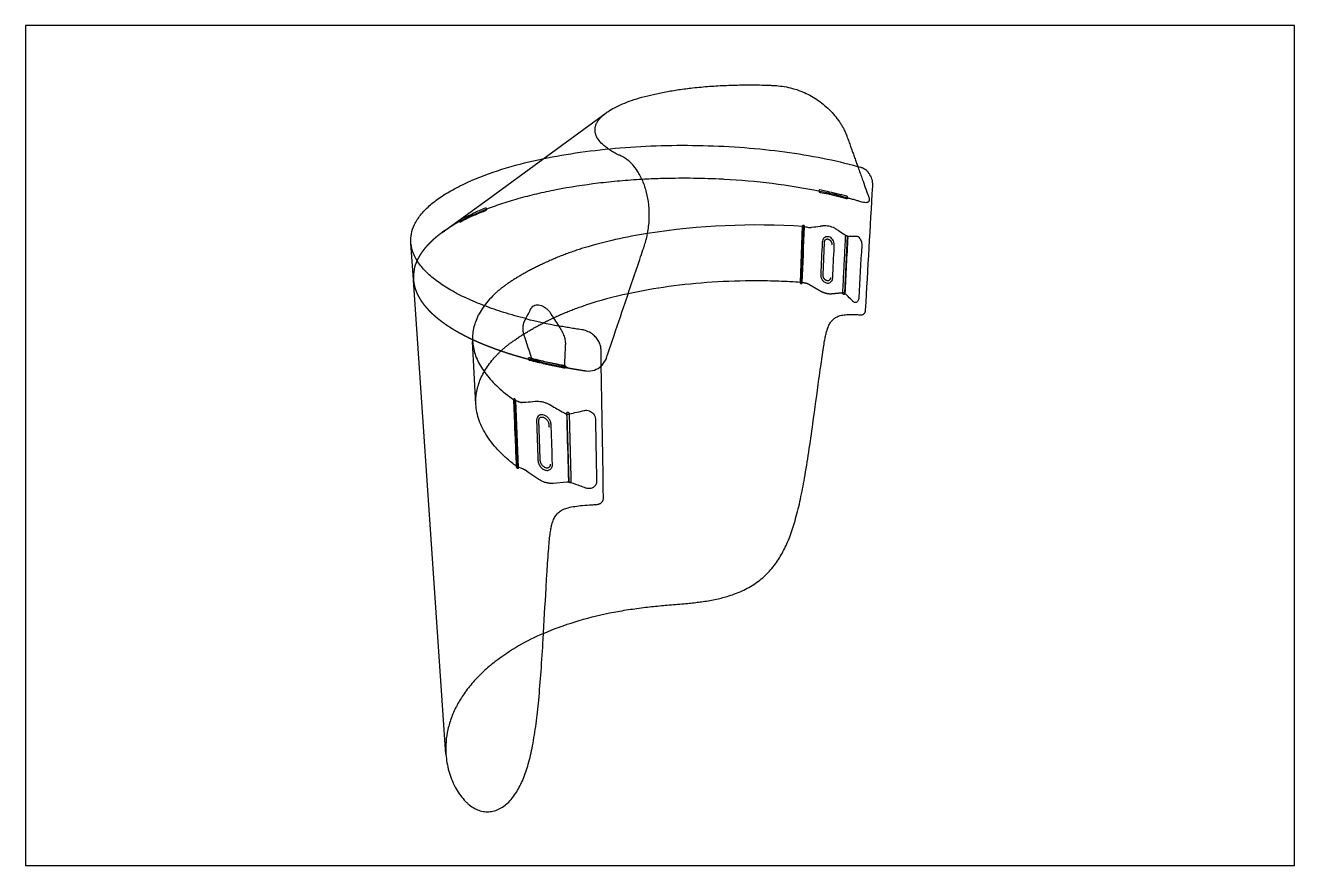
# Model space of a CAD drawing. Header units: millimetres. Extents: x 0 to 1861, y -238 to 367.
# Drawn here: x 0 to 554, y 0 to 367 of the extents above; entities that cross this region are included whole.
import ezdxf

# ---------------------------------------------------------------- set-up
doc = ezdxf.new("R2010")
doc.units = ezdxf.units.MM
doc.header["$MEASUREMENT"] = 0
doc.layers.add('Make2D$hidden$lines', color=7, linetype='Continuous', true_color=0xffffff)
doc.layers.add('Make2D$visible$lines', color=178, linetype='Continuous', true_color=0x000000)

msp = doc.modelspace()

# ---------------------------------------------------------------- linework, layer by layer
at = {"layer": 'Make2D$hidden$lines'}
for p, q in [((195.04, 283.85), (190.22, 281.49)), ((195.04, 283.85), (200.19, 286.04)), ((338.88, 278.98), (337.94, 254.56)), ((196.55, 201.35), (195.1, 228.78)), ((219.96, 220.94), (219.96, 220.91)), ((215.16, 173.76), (213.95, 202.92)), ((237.35, 197.07), (237.35, 197.12))]:
    msp.add_line(p, q, dxfattribs=at)
for centre, radius, start, end in [((346.54, 294.45), 0.428, 78.1991, 197.426), ((222.38, 219.81), 69.56, 117.5363, 125.5276), ((305.11, 63.33), 215.19, 99.0103, 106.5587), ((186.28, 256.8), 17.03, 154.7947, 182.8567), ((302.09, 66.68), 187.03, 102.0779, 107.9976), ((274.63, 461), 229.33, 255.7809, 259.4426), ((206.17, 115.27), 106.54, 73.9679, 82.5641), ((245.59, 224.05), 8.21, 264.5411, 313.3103), ((264.85, 10.6), 98.7, 113.1648, 127.333)]:
    msp.add_arc(centre, radius, start, end, dxfattribs=at)
for points, knots in [([(363.16, 305), (358.1, 306.39), (347.55, 308.83), (331.03, 311.54), (313.6, 313.36), (295.6, 314.26), (277.5, 314.23), (259.61, 313.25), (242.33, 311.36), (231.09, 309.43), (225.66, 308.3)], [0, 0, 0, 0, 5.766189, 11.890181, 18.376729, 25.005822, 31.687935, 38.249464, 44.680941, 50.773965, 50.773965, 50.773965, 50.773965]), ([(269.01, 299.45), (265.77, 299.27), (259.37, 298.81), (246.82, 297.51), (234.68, 295.63), (223.05, 293.15), (214.96, 291.06), (207.36, 288.73), (202.52, 286.97), (200.19, 286.04)], [0, 0, 0, 0, 3.55552, 7.057123, 13.850562, 17.046597, 20.113671, 23.023096, 25.776099, 25.776099, 25.776099, 25.776099]), ([(358.72, 291.35), (358.72, 291.37), (358.75, 291.44), (358.75, 291.56), (358.72, 291.7), (358.67, 291.81), (358.61, 291.92), (358.51, 292.03), (358.41, 292.09), (358.3, 292.12), (357.57, 292.32), (356.17, 292.67), (354.31, 293.11), (351.92, 293.67), (349.43, 294.26), (347.41, 294.7), (346.63, 294.86)], [0, 0, 0, 0, 0.023885, 0.085121, 0.132305, 0.177769, 0.218878, 0.265619, 0.339996, 0.350618, 0.385526, 1.173198, 1.939113, 2.479416, 3.867956, 4.749914, 4.749914, 4.749914, 4.749914]), ([(195.06, 283.51), (194.25, 283.14), (192.47, 282.3), (190.72, 281.37), (189.74, 280.84), (189.69, 280.82), (189.65, 280.81), (189.61, 280.82), (189.56, 280.83), (189.53, 280.86), (189.48, 280.9), (189.42, 281.01), (189.38, 281.22), (189.41, 281.48), (189.5, 281.72), (189.61, 281.85), (189.72, 281.92), (189.85, 281.98), (190.14, 282.14), (190.78, 282.47), (191.84, 282.99), (193.32, 283.69), (194.41, 284.21), (195.01, 284.48)], [0, 0, 0, 0, 0.972407, 2.159495, 2.181524, 2.196735, 2.213612, 2.22862, 2.24373, 2.263525, 2.276102, 2.313788, 2.402213, 2.503929, 2.602486, 2.681736, 2.690627, 2.736403, 2.84263, 3.055664, 3.520808, 4.138631, 4.854779, 4.854779, 4.854779, 4.854779]), ([(195.06, 283.51), (195.88, 283.89), (197.12, 284.43), (199.05, 285.22), (200.17, 285.66), (200.89, 285.94), (200.96, 285.99), (201.05, 286.07), (201.12, 286.18), (201.16, 286.28), (201.19, 286.4), (201.21, 286.52), (201.21, 286.65), (201.18, 286.77), (201.13, 286.88), (201.02, 286.97), (200.9, 286.99), (200.78, 286.96), (199.99, 286.64), (198.85, 286.17), (197.58, 285.62), (196.71, 285.24), (195.91, 284.89), (195.3, 284.61), (195.01, 284.48)], [0, 0, 0, 0, 0.997629, 1.486356, 2.296603, 2.313511, 2.338513, 2.390858, 2.44143, 2.480765, 2.511668, 2.572447, 2.614022, 2.656456, 2.703541, 2.745807, 2.811852, 2.831479, 2.874143, 3.754914, 4.181805, 4.399474, 4.792274, 5.141279, 5.141279, 5.141279, 5.141279]), ([(339.87, 278.86), (340.14, 278.81), (340.75, 278.69), (341.38, 278.57), (341.8, 278.49), (341.99, 278.47), (342.22, 278.46), (342.42, 278.48), (342.66, 278.51), (344.07, 278.73), (345.58, 278.94), (347.06, 279.16), (347.44, 279.21), (347.71, 279.25), (348, 279.29), (348.88, 279.39), (350.63, 279.27), (352.26, 278.64), (353.13, 278.13), (353.32, 278.01), (353.87, 277.66), (355.31, 276.75), (356.76, 275.8), (357.78, 275.12), (357.93, 275.02), (358, 274.98), (358.04, 274.96)], [0, 0, 0, 0, 0.307553, 0.679572, 0.705139, 0.773313, 0.890071, 0.965099, 0.98741, 1.153221, 2.533242, 2.668673, 2.794249, 2.953154, 2.974479, 3.110158, 3.931374, 4.874977, 5.003621, 5.040912, 5.123148, 5.71663, 6.918961, 7.026237, 7.060688, 7.116869, 7.116869, 7.116869, 7.116869]), ([(347.6, 272.05), (347.62, 272.39), (347.75, 273.06), (348.3, 273.9), (349.13, 274.43), (350.1, 274.54), (351.07, 274.23), (351.91, 273.58), (352.54, 272.65), (352.85, 271.7), (352.88, 271.06), (352.87, 270.81), (352.86, 270.55), (352.63, 265.79), (352.4, 260.99), (352.18, 256.39), (352.15, 256.19), (352.09, 255.88), (351.98, 255.55), (351.8, 255.2), (351.58, 254.89), (351.3, 254.63), (350.91, 254.37), (350.23, 254.15), (349.2, 254.26), (348.15, 254.9), (347.35, 255.91), (346.99, 256.94), (346.95, 257.6), (346.96, 257.83), (347.17, 262.57), (347.39, 267.31), (347.6, 272.05)], [0, 0, 0, 0, 0.381296, 0.738389, 1.083257, 1.430446, 1.787466, 2.177364, 2.582077, 3.005771, 3.271045, 3.279531, 3.283773, 3.556889, 8.507953, 8.561174, 8.620348, 8.733564, 8.905806, 8.996869, 9.167601, 9.316656, 9.423966, 9.678596, 10.083612, 10.530741, 11.002374, 11.477, 11.714931, 11.724091, 11.727421, 16.934221, 16.934221, 16.934221, 16.934221]), ([(204.42, 249.16), (202.67, 247.45), (199.62, 243.99), (196.88, 239.07), (195.61, 235.11), (195.09, 232.13), (195, 229.13), (195.36, 226.14), (196.12, 223.2), (197.75, 219.16), (200.95, 214.12), (206.28, 208.46), (210.57, 205.08), (212.91, 203.43)], [0, 0, 0, 0, 2.682783, 5.048405, 6.144211, 7.23108, 8.363918, 9.431517, 10.535303, 11.691369, 14.208177, 17.057255, 20.20016, 20.20016, 20.20016, 20.20016]), ([(196.55, 201.39), (196.5, 202.34), (196.51, 204.21), (196.99, 207.95), (198.45, 212.63), (201.46, 217.98), (204.15, 221.24), (205.64, 222.81)], [0, 0, 0, 0, 1.041562, 2.052924, 4.137044, 6.386358, 8.765713, 8.765713, 8.765713, 8.765713]), ([(214.12, 174.32), (212.78, 175.33), (210.27, 177.37), (206.86, 180.59), (203.9, 183.89), (201.39, 187.3), (199.4, 190.75), (197.9, 194.26), (196.92, 197.77), (196.61, 200.18), (196.55, 201.35)], [0, 0, 0, 0, 1.84934, 3.549333, 5.150763, 6.714065, 8.185928, 9.524586, 10.899113, 12.185598, 12.185598, 12.185598, 12.185598]), ([(236.09, 197.08), (236.15, 195.14), (236.41, 185.39), (236.67, 175.62), (236.89, 167.77), (236.9, 167.7), (236.93, 167.62), (236.98, 167.5), (237.07, 167.39), (237.15, 167.32), (237.17, 167.3)], [0, 0, 0, 0, 2.139122, 10.712513, 10.738411, 10.764964, 10.792259, 10.822122, 10.909824, 10.94362, 10.94362, 10.94362, 10.94362]), ([(237.35, 197.12), (239.49, 197.62), (241.67, 198.13), (243.91, 198.65), (244.3, 198.72), (245.42, 198.75), (247.15, 198.07), (248.4, 196.5), (248.67, 195.3), (248.78, 189.08), (248.95, 180.03), (249.12, 170.96), (249.18, 167.54), (249.15, 167.14), (249.03, 166.64), (248.82, 166.19), (248.61, 165.84), (248.31, 165.48), (247.89, 165.11), (247.35, 164.8), (246.74, 164.6), (246.07, 164.5), (245.37, 164.53), (244.86, 164.64), (244.58, 164.74), (243.77, 165.03), (241.62, 165.81), (239.41, 166.62), (237.96, 167.14), (237.88, 167.16)], [0, 0, 0, 0, 2.416987, 2.450852, 2.527187, 2.853062, 3.676524, 4.497294, 4.984463, 4.998179, 11.337666, 14.925175, 14.960512, 15.094425, 15.368601, 15.5186, 15.64409, 15.818246, 16.027734, 16.26224, 16.493555, 16.731226, 16.99765, 17.267918, 17.301689, 17.319834, 18.218922, 19.807095, 19.907858, 19.907858, 19.907858, 19.907858]), ([(237.88, 167.16), (237.92, 167.18), (237.99, 167.23), (238.1, 167.36), (238.13, 167.49), (238.12, 167.58), (237.87, 177.42), (237.61, 187.25), (237.35, 197.07)], [0, 0, 0, 0, 0.048055, 0.092547, 0.186562, 0.190211, 0.193341, 10.991933, 10.991933, 10.991933, 10.991933]), ([(205, 89.08), (203.22, 87.7), (199.83, 84.83), (195.25, 80.14), (191.39, 75.24), (188.26, 70.16), (185.85, 64.93), (184.21, 59.54), (183.37, 54.13), (183.33, 50.54), (183.45, 48.78)], [0, 0, 0, 0, 2.474766, 4.87397, 7.18965, 9.315572, 11.419682, 13.503056, 15.487081, 17.426205, 17.426205, 17.426205, 17.426205])]:
    msp.add_open_spline(points, degree=3, knots=knots, dxfattribs=at)
for points, weights in [([(243.78, 269.59), (234.98, 266.93), (226.88, 263.84), (214.47, 257.46), (208.84, 253.44), (204.42, 249.16)], [707.519063943, 701.353021326, 694.341515571, 680.27869251, 671.707921793, 662.808529086]), ([(205.64, 222.81), (209.97, 227.36), (215.49, 231.64), (227.68, 238.44), (235.64, 241.72), (244.3, 244.56)], [674.158271553, 683.057676446, 691.628458452, 705.691300076, 712.702816594, 718.868867666])]:
    msp.add_rational_spline(points, weights, degree=5, dxfattribs=at)
msp.add_rational_spline([(356.59, 249.94), (356.56, 249.94), (356.29, 249.91), (355.84, 249.87), (355.14, 249.8), (353.91, 249.68), (352.8, 249.57), (351.89, 249.48), (351.66, 249.46), (351.14, 249.43), (350.3, 249.47), (349.21, 249.68), (348.17, 250.02), (347.38, 250.38), (346.89, 250.64), (346.62, 250.8), (345.59, 251.41), (343.92, 252.4), (342.28, 253.33), (341.48, 253.78), (341.17, 253.94), (340.89, 254.03), (340.69, 254.07), (340.09, 254.2), (339.5, 254.32), (338.9, 254.43)], [1, 1, 1, 1, 1, 1, 1, 1, 1, 1, 1, 1, 1, 1, 1, 1, 1, 1, 1, 1, 1, 1, 1, 0.999994991478, 0.999994991478, 1], degree=3, knots=[0, 0, 0, 0, 0.024802, 0.296463, 0.499211, 0.800535, 1.647069, 1.732716, 1.804849, 1.895505, 2.304442, 2.730912, 3.111371, 3.500169, 3.689518, 3.715441, 3.849179, 5.001579, 5.849614, 5.915075, 6.012666, 6.236974, 6.236974, 6.236974, 6.904564, 6.904564, 6.904564, 6.904564], dxfattribs=at)
at = {"layer": 'Make2D$visible$lines'}
for p, q in [((200.22, 289.74), (253.3, 328.49)), ((181.75, 276.26), (200.22, 289.74)), ((339.37, 278.95), (338.41, 254.53)), ((339.37, 278.95), (339.87, 278.86)), ((169.28, 255.72), (168.19, 271.71)), ((358.56, 274.75), (357.28, 249.86)), ((183.46, 48.61), (169.3, 255.54)), ((338.9, 254.43), (338.41, 254.53)), ((235.6, 217.66), (236.32, 217.45)), ((236.32, 217.46), (236.32, 217.45)), ((212.91, 203.43), (213.36, 203.11)), ((213.36, 203.11), (214.58, 173.97)), ((213.95, 202.92), (213.95, 202.95)), ((236.27, 197.04), (237.07, 167.31)), ((214.58, 173.97), (214.12, 174.32))]:
    msp.add_line(p, q, dxfattribs=at)
msp.add_lwpolyline([(0, 0), (553.69, 0), (553.69, 366.69), (0, 366.69)], close=True, dxfattribs=at)
for points in [[(351.19, 256.7), (351.18, 256.5), (351.18, 256.49), (351.18, 256.45), (351.17, 256.43), (351.17, 256.37), (351.16, 256.32), (351.15, 256.27), (351.14, 256.21), (351.12, 256.16), (351.11, 256.1), (351.09, 256.05), (351.08, 256.01), (351.06, 255.96), (351.04, 255.92), (351.02, 255.87), (351, 255.83), (350.98, 255.79), (350.95, 255.75), (350.94, 255.73), (350.93, 255.71), (350.91, 255.68), (350.9, 255.66), (350.88, 255.64), (350.86, 255.61), (350.85, 255.59), (350.83, 255.57), (350.81, 255.55), (350.79, 255.53), (350.77, 255.51), (350.76, 255.49), (350.74, 255.48), (350.72, 255.46), (350.71, 255.44), (350.69, 255.43), (350.67, 255.41), (350.65, 255.4), (350.62, 255.38), (350.6, 255.36), (350.57, 255.35), (350.55, 255.34), (350.54, 255.33), (350.52, 255.32), (350.51, 255.31), (350.49, 255.3), (350.47, 255.3), (350.45, 255.29), (350.44, 255.28), (350.42, 255.27), (350.4, 255.27), (350.38, 255.26), (350.36, 255.25), (350.34, 255.25), (350.32, 255.24), (350.3, 255.24), (350.29, 255.23), (350.27, 255.23), (350.25, 255.22), (350.21, 255.22), (350.18, 255.21), (350.14, 255.21), (350.11, 255.21), (350.08, 255.21), (350.04, 255.2), (350.01, 255.2), (349.97, 255.21), (349.94, 255.21), (349.9, 255.21), (349.86, 255.22), (349.82, 255.22), (349.79, 255.23), (349.75, 255.24), (349.71, 255.24), (349.68, 255.25), (349.64, 255.26), (349.6, 255.28), (349.56, 255.29), (349.52, 255.31), (349.48, 255.32), (349.44, 255.34), (349.4, 255.35), (349.36, 255.37), (349.32, 255.39), (349.27, 255.42), (349.23, 255.44), (349.19, 255.46), (349.15, 255.49), (349.11, 255.51), (349.07, 255.54), (349.04, 255.57), (348.98, 255.61), (348.92, 255.66), (348.86, 255.71), (348.8, 255.76), (348.75, 255.82), (348.69, 255.87), (348.64, 255.93), (348.59, 255.99), (348.56, 256.03), (348.52, 256.07), (348.49, 256.12), (348.46, 256.16), (348.43, 256.2), (348.4, 256.25), (348.37, 256.29), (348.34, 256.34), (348.31, 256.39), (348.29, 256.43), (348.26, 256.48), (348.24, 256.53), (348.21, 256.58), (348.19, 256.63), (348.17, 256.68), (348.15, 256.73), (348.13, 256.78), (348.11, 256.83), (348.09, 256.88), (348.08, 256.93), (348.06, 256.98), (348.05, 257.03), (348.03, 257.09), (348.02, 257.14), (348.01, 257.21), (347.99, 257.28), (347.98, 257.36), (347.97, 257.43), (347.97, 257.49), (347.96, 257.54), (347.96, 257.59), (347.96, 257.64), (347.96, 257.69), (347.96, 257.75), (348.6, 272), (348.6, 272.04), (348.6, 272.08), (348.61, 272.12), (348.61, 272.16), (348.62, 272.2), (348.62, 272.24), (348.63, 272.28), (348.64, 272.32), (348.64, 272.36), (348.65, 272.4), (348.66, 272.44), (348.67, 272.47), (348.68, 272.51), (348.69, 272.55), (348.71, 272.58), (348.72, 272.62), (348.73, 272.65), (348.75, 272.68), (348.76, 272.71), (348.77, 272.75), (348.79, 272.78), (348.81, 272.81), (348.82, 272.84), (348.84, 272.87), (348.86, 272.9), (348.87, 272.92), (348.89, 272.95), (348.91, 272.98), (348.93, 273), (348.95, 273.03), (348.97, 273.05), (348.99, 273.08), (349.01, 273.1), (349.03, 273.12), (349.05, 273.14), (349.07, 273.17), (349.1, 273.19), (349.12, 273.21), (349.14, 273.22), (349.16, 273.24), (349.19, 273.26), (349.21, 273.28), (349.23, 273.29), (349.26, 273.31), (349.28, 273.32), (349.31, 273.34), (349.33, 273.35), (349.36, 273.37), (349.39, 273.38), (349.41, 273.39), (349.44, 273.4), (349.46, 273.41), (349.49, 273.42), (349.51, 273.43), (349.54, 273.44), (349.57, 273.44), (349.6, 273.45), (349.62, 273.46), (349.65, 273.46), (349.68, 273.47), (349.71, 273.47), (349.74, 273.47), (349.77, 273.48), (349.8, 273.48), (349.83, 273.48), (349.86, 273.48), (349.89, 273.48), (349.92, 273.48), (349.95, 273.48), (349.98, 273.48), (350.01, 273.47), (350.04, 273.47), (350.08, 273.46), (350.11, 273.46), (350.14, 273.45), (350.17, 273.45), (350.21, 273.44), (350.24, 273.43), (350.27, 273.42), (350.3, 273.41), (350.33, 273.4), (350.37, 273.39), (350.4, 273.37), (350.43, 273.36), (350.47, 273.35), (350.5, 273.33), (350.53, 273.32), (350.56, 273.3), (350.6, 273.28), (350.63, 273.26), (350.67, 273.24), (350.7, 273.22), (350.73, 273.2), (350.77, 273.18), (350.8, 273.15), (350.83, 273.13), (350.87, 273.1), (350.9, 273.08), (350.93, 273.05), (350.97, 273.02), (351, 272.99), (351.03, 272.96), (351.06, 272.93), (351.09, 272.9), (351.12, 272.87), (351.15, 272.84), (351.21, 272.77), (351.27, 272.71), (351.32, 272.64), (351.35, 272.6), (351.37, 272.56), (351.43, 272.48), (351.48, 272.4), (351.52, 272.32), (351.57, 272.24), (351.61, 272.15), (351.65, 272.07), (351.68, 271.98), (351.72, 271.89), (351.75, 271.8), (351.78, 271.7), (351.79, 271.66), (351.8, 271.61), (351.82, 271.53), (351.83, 271.45), (351.85, 271.37), (351.86, 271.29), (351.86, 271.23), (351.87, 271.17), (351.87, 271.11), (351.87, 271.05), (351.88, 270.98)], [(237.07, 167.31), (236.96, 167.33), (236.85, 167.35), (236.73, 167.37), (236.68, 167.37), (236.62, 167.38), (236.56, 167.38), (236.51, 167.39), (236.45, 167.39), (236.39, 167.39), (236.34, 167.39), (236.28, 167.39), (236.22, 167.39), (236.17, 167.38), (230.24, 166.8), (230.05, 166.79), (229.87, 166.78), (229.69, 166.78), (229.53, 166.78), (229.37, 166.78), (229.2, 166.78), (229.04, 166.79), (228.88, 166.8), (228.72, 166.82), (228.56, 166.84), (228.4, 166.86), (228.22, 166.88), (228.05, 166.91), (227.87, 166.94), (227.7, 166.98), (227.52, 167.02), (227.35, 167.06), (227.01, 167.15), (226.83, 167.2), (226.66, 167.26), (226.31, 167.38), (225.96, 167.51), (225.63, 167.65), (225.28, 167.81), (224.94, 167.98), (224.61, 168.16), (224.28, 168.35), (223.92, 168.57), (219.68, 171.41), (217.82, 172.71), (217.72, 172.77), (217.62, 172.83), (217.52, 172.88), (217.42, 172.93), (217.32, 172.98), (217.22, 173.03), (217.11, 173.07), (217, 173.11), (214.58, 173.97)]]:
    msp.add_lwpolyline(points, dxfattribs=at)
for centre, radius, start, end in [((257.86, 145.44), 166.02, 101.183, 112.5194), ((286.78, -18.38), 318.33, 91.7403, 93.2009), ((287.16, -26.26), 326.21, 87.2703, 91.7657), ((286.26, -60.47), 360.43, 87.0351, 87.386), ((290.33, 16.24), 283.61, 78.5722, 87.0552), ((304.57, 89.63), 208.86, 74.8228, 78.4124), ((319.47, -32.77), 312.35, 86.347, 98.8502), ((339.38, 278.93), 0.496, 349.3576, 174.435), ((359.22, 277.14), 2.48, 241.7528, 254.6767), ((356.7, 247.89), 2.05, 73.3513, 93.1252), ((236.53, 200.7), 3.66, 265.896, 282.858), ((236.77, 163.32), 4, 73.9096, 85.6476), ((237.64, 167.81), 0.694, 227.9287, 290.1553)]:
    msp.add_arc(centre, radius, start, end, dxfattribs=at)
for points, knots in [([(251.22, 218.07), (251.73, 218.55), (252.4, 219.34), (253.09, 220.54), (253.38, 221.21), (253.51, 221.58), (253.63, 221.94), (254.49, 224.49), (257.19, 232.48), (262.04, 246.87), (266.59, 260.34), (269.35, 268.53), (269.86, 270.03), (269.98, 270.38), (270.31, 271.4), (270.94, 273.56), (271.58, 276.57), (272.02, 279.77), (272.2, 282.74), (272.18, 285.64), (271.9, 289.33), (271.11, 293.78), (269.47, 298.73), (267.37, 302.77), (265.05, 305.85), (262.93, 307.84), (261.29, 308.92), (260.21, 309.49), (259.54, 309.79), (258.69, 310.21), (257.45, 310.84), (255.77, 311.78), (253.94, 312.98), (252.05, 314.45), (250.25, 316.26), (249.02, 318.27), (248.53, 319.99), (248.44, 321.35), (248.66, 322.71), (249.18, 324.04), (249.99, 325.35), (251.09, 326.63), (252.46, 327.88), (254.41, 329.32), (257.08, 330.88), (260.57, 332.5), (264.59, 334.01), (269.1, 335.4), (274.07, 336.65), (279.44, 337.74), (285.16, 338.68), (290.31, 339.34), (294.77, 339.79), (298.45, 340.1), (302.15, 340.34), (307.16, 340.59), (312.24, 340.71), (317.36, 340.72), (320.92, 340.66), (323.75, 340.58), (325.68, 340.5), (327.67, 340.41), (330.33, 340.15), (333.82, 339.47), (338.44, 338.09), (343.82, 335.54), (348.56, 332.05), (351.88, 328.77), (353.76, 326.53), (355.08, 324.67), (356.01, 323.24), (356.84, 321.79), (357.58, 320.32), (358.07, 319.16), (358.33, 318.47), (358.68, 317.51), (359.2, 316.03), (359.97, 313.9), (360.69, 311.9), (361.4, 309.9), (362.1, 307.95), (362.8, 306.01), (363.52, 303.99), (364.29, 301.84), (365.26, 299.12), (366.46, 295.77), (367.41, 293.13), (367.94, 291.66), (368.02, 291.41), (368.09, 291.13), (368.14, 290.78), (368.13, 290.51), (368.09, 290.23), (367.99, 289.98), (367.83, 289.75), (367.61, 289.56), (367.31, 289.42), (366.84, 289.31), (366.1, 289.3), (365.4, 289.44), (364.95, 289.57), (364.33, 289.76), (363.54, 289.99), (362.54, 290.29), (361.43, 290.61), (360.38, 290.9), (359.52, 291.14), (359.3, 291.2), (359.25, 291.2)], [0, 0, 0, 0, 0.760482, 1.135157, 1.515858, 1.562138, 1.56526, 1.935388, 4.516268, 10.833444, 18.612265, 20.130014, 20.329931, 20.358654, 20.534195, 21.510813, 22.821132, 23.918428, 25.052378, 26.085701, 27.110388, 29.106128, 31.041246, 32.824536, 34.088152, 35.261513, 36.007176, 36.237295, 36.605825, 36.815767, 37.274752, 38.13777, 38.929032, 39.669267, 40.774013, 41.725494, 42.229098, 42.722795, 43.2154, 43.727888, 44.289385, 44.90316, 45.578478, 46.321574, 47.562542, 48.969303, 50.539297, 52.277421, 54.157115, 56.17006, 58.293726, 60.51783, 61.878495, 63.221989, 64.573983, 65.941523, 68.739727, 70.149311, 71.563711, 72.655369, 73.260472, 73.685664, 74.846466, 76.187726, 77.593034, 80.128501, 82.705517, 84.019399, 85.261209, 85.907755, 86.525139, 87.137774, 87.740689, 88.328303, 88.522795, 88.555847, 89.444452, 90.244893, 91.04214, 91.788386, 92.578192, 93.316655, 94.045598, 94.936601, 95.826775, 97.212922, 98.847053, 98.904954, 98.936219, 99.13056, 99.225873, 99.323065, 99.429917, 99.537452, 99.607414, 99.736045, 99.859182, 99.968838, 100.258731, 100.669367, 100.751454, 100.771795, 101.380661, 101.651395, 101.920646, 102.653683, 102.850175, 102.900214, 102.900214, 102.900214, 102.900214]), ([(226.03, 101.35), (230.51, 103.3), (239.98, 106.77), (252.15, 109.82), (262.16, 111.62), (269.44, 112.64), (275.41, 113.28), (281.29, 113.81), (285.87, 114.18), (290.25, 114.59), (293.03, 114.89), (295.78, 115.25), (298.6, 115.7), (302.35, 116.44), (307.39, 117.74), (313.37, 120.03), (319.19, 123.45), (324.16, 127.78), (328.13, 132.77), (331.33, 138.35), (333.94, 144.54), (336.23, 151.82), (338.21, 160.1), (340.06, 169.79), (341.82, 180.77), (343.89, 195.2), (345.54, 207.68), (347.06, 218.77), (347.87, 224.32), (348.59, 228.74), (349.04, 231.02), (349.47, 232.85), (350, 234.58), (350.66, 236.19), (351.6, 237.66), (352.76, 238.79), (354.23, 239.65), (356.1, 240.24), (358.36, 240.54), (360.57, 240.58), (362.3, 240.51), (363.51, 240.43), (364.16, 240.37), (364.68, 240.33), (365.06, 240.36), (365.56, 240.54), (365.92, 240.85), (366.16, 241.15), (366.31, 241.41), (366.42, 241.7), (366.5, 242.03), (366.54, 242.29), (367.58, 260.49), (368.63, 278.57), (369.68, 296.92), (369.69, 298.18), (369.21, 300.31), (368.04, 302.3), (366.81, 303.51), (365.89, 304.12), (365.2, 304.41), (364.72, 304.56), (364.12, 304.73), (363.57, 304.88), (363.16, 305)], [0, 0, 0, 0, 5.371278, 11.064031, 13.767522, 16.542358, 19.130175, 20.362791, 23.030702, 24.173318, 25.194281, 26.112613, 27.217654, 28.323556, 30.320254, 32.92281, 35.337956, 37.707331, 40.130639, 42.321084, 44.756995, 47.49313, 50.704921, 54.099724, 58.328336, 62.918769, 70.117222, 72.159746, 75.211309, 76.279409, 77.078343, 77.766364, 78.34215, 79.06146, 79.677947, 80.2475, 80.826997, 81.537645, 82.392768, 83.323654, 83.966345, 84.290188, 84.657572, 84.686439, 84.862479, 85.06473, 85.269754, 85.372464, 85.487411, 85.598454, 85.714347, 85.861754, 85.881103, 105.743331, 105.752846, 106.076965, 107.116631, 108.126127, 108.577104, 109.004134, 109.33252, 109.391949, 109.559451, 110.021473, 110.021473, 110.021473, 110.021473]), ([(218.3, 238.7), (215.08, 239.52), (209, 241.22), (200.36, 244.18), (192.62, 247.4), (185.75, 250.92), (179.89, 254.67), (175.13, 258.62), (171.54, 262.72), (169.15, 266.96), (168.19, 270.62), (168.1, 273.49), (168.43, 276.38), (169.67, 279.99), (172.39, 284.16), (176.25, 288.15), (181.27, 291.99), (187.35, 295.61), (191.87, 297.76), (194.27, 298.8)], [0, 0, 0, 0, 3.650739, 6.936838, 10.022562, 12.857354, 15.406443, 17.651183, 19.64021, 21.372006, 22.963865, 23.754884, 24.515134, 26.148484, 27.914396, 29.94463, 32.233311, 34.833486, 37.716126, 37.716126, 37.716126, 37.716126]), ([(346.13, 294.32), (346.14, 294.29), (346.15, 294.24), (346.19, 294.16), (346.23, 294.09), (346.32, 293.98), (346.43, 293.9), (346.54, 293.86), (346.58, 293.85), (346.63, 293.84), (347.82, 293.59), (349.39, 293.28), (351.32, 292.85), (352.5, 292.58), (353.69, 292.29), (354.89, 291.99), (356.35, 291.61), (357.47, 291.31), (358.21, 291.11), (358.36, 291.07), (358.57, 291.1), (358.69, 291.26), (358.72, 291.35)], [0, 0, 0, 0, 0.029344, 0.062158, 0.093444, 0.123538, 0.217837, 0.23892, 0.246383, 0.262668, 0.299131, 1.582344, 2.018147, 2.468055, 2.916492, 3.363313, 3.82382, 4.574231, 4.645971, 4.654611, 4.755867, 4.857456, 4.857456, 4.857456, 4.857456]), ([(337.94, 254.56), (337.94, 254.44), (338.05, 254.21), (338.35, 254), (338.66, 254.02), (338.83, 254.17), (338.89, 254.3), (338.9, 254.39), (339.22, 262.56), (339.54, 270.7), (339.86, 278.84)], [0, 0, 0, 0, 0.133028, 0.266662, 0.389551, 0.446006, 0.505607, 0.541688, 0.544727, 9.490407, 9.490407, 9.490407, 9.490407]), ([(358.74, 274.34), (358.75, 274.47), (358.69, 274.7), (358.45, 274.96), (358.17, 275.02), (357.98, 274.93), (357.87, 274.79), (357.84, 274.67), (357.84, 274.6), (357.81, 274.01), (357.67, 271.22), (357.42, 266.24), (357.03, 258.59), (356.75, 253.13), (356.58, 249.83), (356.59, 249.78), (356.6, 249.73), (356.62, 249.68), (356.64, 249.62), (356.67, 249.55), (356.72, 249.48), (356.78, 249.42), (356.82, 249.37), (356.87, 249.34), (356.92, 249.31), (357, 249.28), (357.09, 249.26), (357.17, 249.26), (357.24, 249.27), (357.3, 249.3), (357.39, 249.37), (357.45, 249.49), (357.47, 249.59), (357.47, 249.63), (357.9, 257.87), (358.32, 266.11), (358.74, 274.34)], [0, 0, 0, 0, 0.132087, 0.260574, 0.373105, 0.427109, 0.482276, 0.558495, 0.559854, 0.562573, 1.201658, 3.630695, 6.039566, 9.619193, 9.641031, 9.659555, 9.67838, 9.698249, 9.719325, 9.740379, 9.786537, 9.811345, 9.835591, 9.857194, 9.869993, 9.905505, 9.947349, 9.973164, 9.99885, 10.021721, 10.048152, 10.124244, 10.158188, 10.162577, 10.165214, 19.224922, 19.224922, 19.224922, 19.224922]), ([(358.56, 274.75), (358.73, 274.67), (358.92, 274.62), (360.24, 274.66), (361.41, 274.69), (362.6, 274.72), (362.8, 274.7), (363.08, 274.62), (363.4, 274.42), (363.78, 274.09), (364.2, 273.53), (364.58, 272.7), (364.82, 271.74), (364.86, 271.05), (364.84, 270.68), (364.42, 263.06), (363.99, 255.44), (363.56, 247.58), (363.49, 247.09), (363.25, 246.46), (362.89, 245.98), (362.43, 245.71), (361.92, 245.68), (361.43, 245.88), (361.13, 246.11), (360.3, 246.95), (359.24, 248.02), (358.17, 249.11), (357.65, 249.63), (357.46, 249.77), (357.28, 249.86)], [0, 0, 0, 0, 0.199345, 0.214419, 1.455126, 1.480988, 1.52533, 1.672762, 1.803113, 1.927366, 2.23063, 2.568101, 2.92013, 3.31336, 3.324224, 3.330368, 11.696688, 11.708378, 11.978711, 12.235515, 12.446479, 12.628213, 12.803359, 12.99529, 13.198681, 13.214555, 14.296691, 14.856503, 14.886734, 15.105846, 15.105846, 15.105846, 15.105846]), ([(338.41, 254.53), (335.16, 254.75), (328.66, 255.07), (315.73, 255.29), (299.67, 254.79), (280.96, 252.94), (268.79, 250.83), (262.96, 249.57)], [0, 0, 0, 0, 3.579096, 7.141218, 14.206765, 21.224441, 27.775223, 27.775223, 27.775223, 27.775223]), ([(219.96, 220.94), (220.08, 220.94), (220.32, 221), (220.55, 221.19), (220.67, 221.39), (220.72, 221.58), (220.73, 221.77), (220.71, 221.95), (220.69, 222.06), (219.82, 224.67), (218.8, 227.74), (217.75, 230.91), (217.49, 231.7), (217.34, 232.27), (217.17, 233.15), (217.07, 234.17), (217.1, 235.23), (217.26, 236.29), (217.52, 237.14), (217.77, 237.68), (217.85, 237.83), (217.9, 237.93), (218.38, 238.84), (218.94, 239.9), (219.56, 241.1), (220, 241.94), (220.36, 242.63), (220.74, 243.36), (221.09, 243.85), (221.82, 244.41), (222.78, 244.73), (223.86, 244.77), (224.95, 244.52), (226, 244.06), (227.02, 243.39), (227.88, 242.62), (228.52, 241.88), (228.85, 241.42), (229.03, 241.14), (230.24, 239.25), (231.64, 237.07), (233.04, 234.88), (233.36, 234.4), (233.88, 233.56), (234.45, 232.47), (234.99, 231.06), (235.27, 230.06), (235.47, 229.06), (235.56, 228.18), (235.56, 227.6), (235.52, 226.76), (235.39, 223.98), (235.26, 221.21), (235.14, 218.99), (235.15, 218.88), (235.19, 218.69), (235.28, 218.42), (235.42, 218.19), (235.62, 217.93), (235.89, 217.68), (236.18, 217.52), (236.32, 217.46)], [0, 0, 0, 0, 0.135652, 0.26011, 0.321152, 0.393591, 0.475513, 0.531443, 0.586957, 0.601743, 3.558838, 4.140144, 4.258923, 4.47231, 4.789179, 5.243275, 5.602098, 5.946991, 6.421613, 6.576068, 6.59336, 6.614944, 6.696266, 7.721954, 7.93231, 8.177551, 8.767191, 8.789757, 9.074809, 9.431438, 9.784825, 10.175895, 10.606114, 11.005948, 11.427677, 11.937623, 12.278549, 12.497511, 12.55271, 12.651523, 14.96506, 15.390769, 15.51185, 15.598325, 16.47411, 16.861064, 17.257537, 17.616105, 17.9763, 18.229648, 18.250466, 18.900517, 21.28314, 21.298098, 21.346341, 21.40242, 21.511691, 21.650942, 21.694231, 21.881005, 22.05241, 22.05241, 22.05241, 22.05241]), ([(183.46, 48.61), (183.63, 46.11), (184.49, 41.17), (186.78, 35.39), (189.27, 31.25), (191.02, 29.02), (192.51, 27.49), (193.97, 26.21), (195.9, 24.93), (198.37, 23.89), (200.88, 23.43), (203.4, 23.55), (205.85, 24.24), (208.2, 25.48), (210.42, 27.24), (212.51, 29.52), (214.91, 32.97), (217.34, 37.9), (219.59, 44.64), (221.43, 52.75), (222.87, 62.05), (224.05, 72.91), (225.03, 85.24), (226.07, 101.56), (226.85, 116.01), (227.62, 129.25), (228.1, 136.32), (228.59, 142.02), (228.93, 144.99), (229.32, 147.37), (229.83, 149.5), (230.53, 151.44), (231.57, 153.16), (232.94, 154.51), (234.71, 155.54), (237.01, 156.32), (239.86, 156.85), (243.31, 157.23), (246.42, 157.44), (248.49, 157.56), (249.21, 157.6), (249.33, 157.61), (249.45, 157.63), (249.64, 157.65), (249.96, 157.72), (250.31, 157.83), (250.68, 158), (251.02, 158.2), (251.32, 158.44), (251.59, 158.72), (251.81, 159.03), (251.99, 159.37), (252.14, 159.84), (252.19, 160.23), (252.19, 160.49), (251.83, 182.03), (251.47, 203.57), (251.11, 225.12), (251.1, 225.73), (250.92, 226.98), (250.21, 228.77), (249.02, 230.48), (247.46, 231.94), (245.83, 232.93), (244.4, 233.5), (243.52, 233.72), (243.05, 233.81), (242.88, 233.84), (241.85, 233.99), (240.51, 234.2), (238.75, 234.48), (237.1, 234.75), (235.03, 235.11), (233.4, 235.41), (232.61, 235.55)], [0, 0, 0, 0, 2.742033, 5.485593, 6.792049, 8.037022, 8.598865, 9.135421, 10.169413, 11.133805, 12.063508, 12.956474, 13.884492, 14.836417, 15.859602, 16.990415, 18.224461, 20.463474, 23.018574, 26.012674, 29.587187, 33.357374, 38.004312, 43.179512, 51.325037, 53.899436, 57.741783, 59.112989, 60.179941, 61.032764, 61.762629, 62.577801, 63.289751, 63.963241, 64.666188, 65.529928, 66.616494, 67.842622, 69.348875, 70.03782, 70.115967, 70.141884, 70.169237, 70.25057, 70.35782, 70.521468, 70.658551, 70.803979, 70.946982, 71.088205, 71.227916, 71.367731, 71.508322, 71.77059, 71.792915, 71.795728, 95.434461, 95.451608, 95.480741, 96.096532, 96.82878, 97.588777, 98.366919, 99.161636, 99.673399, 100.058365, 100.15823, 100.198325, 100.24792, 101.294517, 101.698003, 102.200579, 103.130083, 104.01228, 104.01228, 104.01228, 104.01228]), ([(219.98, 221.69), (219.87, 221.72), (219.69, 221.71), (219.52, 221.56), (219.45, 221.41), (219.42, 221.22), (219.46, 221.01), (219.56, 220.81), (219.73, 220.61), (219.88, 220.51), (220.04, 220.46), (221.07, 220.19), (222.61, 219.81), (224.45, 219.39), (225.89, 219.06), (227.36, 218.73), (229.08, 218.34), (231.14, 217.89), (233.06, 217.48), (234.45, 217.21), (234.95, 217.11), (235.05, 217.1), (235.16, 217.09), (235.29, 217.12), (235.4, 217.18), (235.51, 217.28), (235.58, 217.41), (235.61, 217.58), (235.59, 217.77), (235.49, 217.99), (235.31, 218.18), (235.14, 218.28), (235.03, 218.33), (234.92, 218.35), (233.98, 218.52), (232.49, 218.8), (229.98, 219.29), (227.27, 219.86), (224.58, 220.5), (222.15, 221.12), (220.79, 221.48), (219.98, 221.69)], [0, 0, 0, 0, 0.125328, 0.18193, 0.245894, 0.306221, 0.387386, 0.484179, 0.546557, 0.668046, 0.68483, 0.733753, 1.828122, 2.426812, 2.816734, 3.446623, 4.083785, 4.748091, 5.767292, 6.242916, 6.302204, 6.327652, 6.352506, 6.42376, 6.469186, 6.491518, 6.582069, 6.629552, 6.679326, 6.788327, 6.896325, 6.956841, 7.006722, 7.028703, 7.082287, 8.048642, 8.695745, 9.893697, 11.091378, 11.72984, 12.644699, 12.644699, 12.644699, 12.644699]), ([(213.95, 202.95), (213.95, 203.09), (213.86, 203.36), (213.63, 203.62), (213.39, 203.73), (213.23, 203.75), (213.07, 203.71), (212.93, 203.56), (212.9, 203.4), (212.9, 203.29), (212.92, 202.92), (213.12, 198.07), (213.38, 191.93), (213.71, 184.11), (213.89, 179.76), (214.04, 176.18), (214.11, 174.63), (214.13, 174.08), (214.15, 174.03), (214.16, 173.97), (214.19, 173.9), (214.23, 173.81), (214.28, 173.72), (214.34, 173.65), (214.38, 173.6), (214.42, 173.56), (214.49, 173.5), (214.57, 173.45), (214.65, 173.41), (214.74, 173.39), (214.83, 173.37), (214.94, 173.39), (215.02, 173.44), (215.08, 173.5), (215.14, 173.6), (215.16, 173.7), (215.16, 173.76)], [0, 0, 0, 0, 0.149985, 0.303084, 0.370813, 0.430774, 0.485331, 0.540996, 0.654842, 0.656986, 0.660203, 1.055387, 5.993734, 7.408797, 9.657855, 10.7755, 11.341093, 11.3627, 11.380406, 11.403046, 11.421547, 11.467807, 11.514326, 11.540104, 11.560456, 11.580486, 11.605021, 11.663324, 11.687121, 11.703082, 11.758389, 11.790298, 11.822288, 11.85461, 11.887262, 11.956858, 11.956858, 11.956858, 11.956858]), ([(213.36, 203.11), (214.02, 202.89), (214.86, 202.62), (215.75, 202.33), (216.13, 202.21), (216.41, 202.18), (216.64, 202.17), (216.76, 202.18), (217.31, 202.22), (219.17, 202.35), (221.12, 202.51), (222.66, 202.65), (222.96, 202.67), (223.56, 202.69), (224.55, 202.63), (225.89, 202.37), (227.2, 201.94), (228.09, 201.53), (228.61, 201.26), (228.8, 201.16), (228.94, 201.08), (229.1, 200.99), (230.06, 200.42), (232.04, 199.26), (234.04, 198.11), (235.22, 197.45), (235.49, 197.3), (235.75, 197.19), (236.05, 197.09), (236.21, 197.06), (236.27, 197.04)], [0, 0, 0, 0, 0.758643, 0.969841, 1.035829, 1.190337, 1.272795, 1.291108, 1.327673, 1.874553, 3.344819, 3.475053, 3.572723, 3.671352, 4.136875, 4.663655, 5.163671, 5.653237, 5.731285, 5.809686, 5.888496, 5.908149, 6.015289, 7.116204, 8.423491, 8.547329, 8.603605, 8.76037, 8.865489, 8.94052, 8.94052, 8.94052, 8.94052]), ([(222.99, 193.97), (222.99, 194.18), (223, 194.59), (223.17, 195.35), (223.62, 196.16), (224.4, 196.65), (225.12, 196.79), (225.9, 196.76), (226.91, 196.4), (227.97, 195.58), (228.81, 194.47), (229.28, 193.33), (229.39, 192.57), (229.4, 192.26), (229.41, 191.95), (229.59, 186.27), (229.77, 180.54), (229.94, 175.06), (229.93, 174.83), (229.89, 174.5), (229.8, 174.12), (229.65, 173.73), (229.43, 173.36), (229.15, 173.06), (228.75, 172.75), (228.23, 172.52), (227.52, 172.46), (226.56, 172.62), (225.4, 173.27), (224.31, 174.52), (223.73, 175.83), (223.61, 176.68), (223.6, 176.98), (223.39, 182.65), (223.19, 188.32), (222.99, 193.97)], [0, 0, 0, 0, 0.229325, 0.446034, 0.845773, 1.229382, 1.428625, 1.634334, 2.090697, 2.577398, 3.098704, 3.604853, 3.924745, 3.935922, 3.941, 4.267901, 10.180161, 10.23559, 10.290235, 10.431602, 10.604109, 10.717327, 10.894682, 11.066827, 11.171127, 11.446142, 11.684838, 11.942159, 12.506321, 13.123682, 13.74136, 14.054167, 14.06608, 14.070049, 20.290088, 20.290088, 20.290088, 20.290088]), ([(228.93, 175.27), (228.93, 175.22), (228.93, 175.16), (228.94, 175.06), (228.93, 174.9), (228.9, 174.66), (228.84, 174.39), (228.75, 174.17), (228.66, 174.02), (228.55, 173.88), (228.44, 173.77), (228.31, 173.67), (228.17, 173.59), (227.98, 173.52), (227.78, 173.49), (227.56, 173.48), (227.23, 173.52), (226.88, 173.63), (226.53, 173.81), (226.22, 174.01), (225.83, 174.33), (225.4, 174.81), (225.01, 175.43), (224.76, 176.03), (224.66, 176.47), (224.62, 176.72), (224.61, 176.84), (224.6, 176.91), (224.6, 176.97), (224.5, 179.84), (224.29, 185.52), (224.09, 191.18), (223.99, 194.01), (223.99, 194.17), (224, 194.48), (224.1, 194.89), (224.23, 195.18), (224.37, 195.36), (224.51, 195.51), (224.67, 195.62), (224.86, 195.7), (225.07, 195.76), (225.37, 195.78), (225.79, 195.72), (226.17, 195.58), (226.57, 195.37), (226.97, 195.08), (227.39, 194.67), (227.76, 194.2), (228.05, 193.67), (228.25, 193.16), (228.34, 192.77), (228.38, 192.5), (228.39, 192.37), (228.4, 192.27), (228.41, 191.97), (228.42, 191.68), (228.43, 191.4)], [24.564068, 24.564068, 24.564068, 24.564068, 24.709655, 24.765735, 24.868634, 25.169715, 25.488326, 25.713926, 25.866342, 26.010307, 26.248322, 26.328213, 26.507659, 26.723266, 26.921631, 27.132493, 27.373517, 27.92376, 28.227699, 28.541637, 29.017854, 29.741241, 30.476684, 31.199674, 31.679083, 31.854942, 31.942871, 32.030801, 32.082043, 32.133286, 40.630716, 49.128147, 49.128147, 49.128147, 49.616601, 50.038854, 50.39709, 50.56083, 50.712864, 51.012796, 51.159479, 51.312012, 51.665165, 52.082056, 52.558729, 52.888103, 53.440568, 54.025497, 54.639732, 55.245426, 55.835605, 56.274582, 56.453663, 56.632744, 56.683962, 56.73518, 57.553375, 57.553375, 57.553375, 57.553375]), ([(237.35, 197.12), (237.34, 197.21), (237.28, 197.4), (237.09, 197.62), (236.84, 197.77), (236.57, 197.83), (236.32, 197.77), (236.15, 197.62), (236.09, 197.45), (236.09, 197.35), (236.09, 197.32), (236.09, 197.23), (236.09, 197.16), (236.09, 197.08)], [0, 0, 0, 0, 0.1002605, 0.2082823, 0.3161662, 0.4157857, 0.5052933, 0.5879921, 0.6652277, 0.6916728, 0.697628, 0.7014251, 0.7823569, 0.7823569, 0.7823569, 0.7823569])]:
    msp.add_open_spline(points, degree=3, knots=knots, dxfattribs=at)
for points, weights, knots in [([(181.75, 276.26), (181.53, 276.1), (181.3, 275.93), (181.08, 275.76), (180.08, 275.01), (179.11, 274.23), (178.18, 273.4), (178.16, 273.39), (178.15, 273.38), (178.14, 273.37), (177.58, 272.87), (177.03, 272.35), (176.5, 271.82), (176.23, 271.56), (175.96, 271.28), (175.7, 271.01), (175.47, 270.77), (175.25, 270.52), (175.03, 270.27), (174.58, 269.76), (174.14, 269.24), (173.73, 268.71), (173.33, 268.19), (172.95, 267.67), (172.59, 267.13), (172.5, 266.98), (172.4, 266.83), (172.3, 266.68), (172.16, 266.46), (172.03, 266.24), (171.89, 266.01), (171.8, 265.86), (171.71, 265.7), (171.63, 265.55), (171.35, 265.06), (171.1, 264.56), (170.87, 264.05)], [1, 0.999979524991, 0.999979524991, 1, 0.999478866883, 0.999478866883, 1, 0.999963544907, 0.999927085489, 0.999890621785, 0.999622419547, 0.999622419547, 0.999890621785, 0.999806242826, 0.999806242826, 0.999890621785, 0.999816235137, 0.999816235137, 0.999890621785, 0.999517477249, 0.999517477249, 0.999890621785, 0.999451746486, 0.999451746486, 0.999890621785, 0.999851703043, 0.999851703043, 0.999890621785, 0.999798596869, 0.999798596869, 0.999890621785, 0.999843821635, 0.999843821635, 0.999890621785, 0.999368823425, 0.999368823425, 0.999890621785], [0, 0, 0, 0, 0.307771, 0.307771, 0.307771, 1.678099, 1.678099, 1.678099, 1.763374, 1.763374, 1.763374, 2.588406, 2.588406, 2.588406, 3.00542, 3.00542, 3.00542, 3.37159, 3.37159, 3.37159, 4.11669, 4.11669, 4.11669, 4.827773, 4.827773, 4.827773, 5.023214, 5.023214, 5.023214, 5.311058, 5.311058, 5.311058, 5.50777, 5.50777, 5.50777, 6.122574, 6.122574, 6.122574, 6.122574]), ([(169.28, 255.72), (169.32, 255.26), (169.37, 254.8), (169.44, 254.35), (169.5, 253.95), (169.58, 253.55), (169.67, 253.16), (169.84, 252.47), (170.04, 251.78), (170.28, 251.12), (170.34, 250.95), (170.4, 250.79), (170.47, 250.63), (170.63, 250.21), (170.81, 249.8), (171.01, 249.39), (171.21, 248.97), (171.42, 248.56), (171.64, 248.15), (171.69, 248.06), (171.74, 247.97), (171.79, 247.88), (171.98, 247.56), (172.17, 247.24), (172.37, 246.93), (172.51, 246.71), (172.66, 246.48), (172.81, 246.26), (172.93, 246.08), (173.06, 245.91), (173.18, 245.73), (173.45, 245.36), (173.72, 245), (174, 244.65), (174.03, 244.61), (174.06, 244.58), (174.09, 244.54), (174.4, 244.14), (174.73, 243.75), (175.07, 243.37), (175.17, 243.26), (175.26, 243.16), (175.36, 243.05), (175.62, 242.76), (175.88, 242.48), (176.15, 242.2), (176.4, 241.95), (176.65, 241.7), (176.9, 241.45), (177.05, 241.31), (177.19, 241.17), (177.34, 241.03), (177.76, 240.63), (178.18, 240.25), (178.62, 239.87), (178.62, 239.86), (178.63, 239.86), (178.64, 239.85), (179.1, 239.45), (179.57, 239.06), (180.05, 238.67), (180.2, 238.55), (180.36, 238.42), (180.52, 238.3), (181.2, 237.76), (181.9, 237.24), (182.6, 236.74), (182.8, 236.6), (183.01, 236.45), (183.21, 236.31), (183.76, 235.93), (184.32, 235.56), (184.88, 235.2), (185.53, 234.78), (186.18, 234.37), (186.85, 233.97), (187.01, 233.87), (187.18, 233.77), (187.34, 233.67), (188.22, 233.16), (189.11, 232.65), (190.01, 232.17), (190.32, 232), (190.64, 231.83), (190.96, 231.66), (191, 231.64), (191.05, 231.61), (191.09, 231.59), (191.68, 231.28), (192.27, 230.98), (192.87, 230.68), (193.89, 230.18), (194.91, 229.69), (195.94, 229.22), (197.03, 228.73), (198.13, 228.25), (199.23, 227.79), (199.7, 227.59), (200.18, 227.4), (200.66, 227.2), (201.35, 226.93), (202.03, 226.65), (202.73, 226.39), (203.9, 225.94), (205.07, 225.51), (206.26, 225.09), (206.31, 225.07), (206.37, 225.05), (206.43, 225.03), (207.73, 224.57), (209.03, 224.13), (210.34, 223.71), (210.98, 223.5), (211.62, 223.3), (212.26, 223.1), (213, 222.87), (213.73, 222.65), (214.47, 222.43), (215.89, 222.02), (217.31, 221.61), (218.74, 221.23), (218.76, 221.22), (218.79, 221.22), (218.82, 221.21), (219.39, 221.05), (219.97, 220.9), (220.55, 220.75), (221.49, 220.51), (222.44, 220.27), (223.39, 220.04), (224.13, 219.86), (224.87, 219.68), (225.62, 219.51), (226.47, 219.31), (227.33, 219.11), (228.18, 218.93), (229.74, 218.58), (231.3, 218.26), (232.87, 217.95), (232.98, 217.92), (233.1, 217.9), (233.21, 217.88), (233.59, 217.8), (233.97, 217.73), (234.36, 217.66), (235.73, 217.39), (237.1, 217.14), (238.48, 216.9), (239.14, 216.79), (239.79, 216.67), (240.45, 216.57), (241.63, 216.37), (242.81, 216.18), (243.99, 216), (244.11, 215.98), (244.22, 215.96), (244.34, 215.95), (244.5, 215.92), (244.65, 215.9), (244.81, 215.88)], [1, 0.999399757165, 0.999399757165, 1, 0.999568263691, 0.999568263691, 1, 0.998822206166, 0.998822206166, 1, 0.999938505272, 0.999938505272, 1, 0.999617293549, 0.999617293549, 1, 0.999659942958, 0.999659942958, 1, 0.999721682291, 0.999443642561, 0.999165896253, 0.998987069717, 0.998987069717, 0.999165896253, 0.999083047578, 0.999083047578, 0.999165896253, 0.99911568454, 0.99911568454, 0.999165896253, 0.998979359399, 0.998979359399, 0.999165896253, 0.999053806333, 0.998941775527, 0.998829804882, 0.998631043826, 0.998631043826, 0.998829804882, 0.998502849629, 0.998176439727, 0.997850601301, 0.997760578519, 0.997760578519, 0.997850601301, 0.99778549622, 0.99778549622, 0.997850601301, 0.997830835372, 0.997830835372, 0.997850601301, 0.99771430596, 0.99771430596, 0.997850601301, 0.997831997021, 0.997813394996, 0.997794795232, 0.997668847253, 0.997668847253, 0.997794795232, 0.997422542657, 0.997051252987, 0.996680968485, 0.996493601198, 0.996493601198, 0.996680968485, 0.996668036028, 0.996668036028, 0.996680968485, 0.99659873587, 0.99659873587, 0.996680968485, 0.996591044992, 0.996591044992, 0.996680968485, 0.996389275377, 0.996098390438, 0.995808337584, 0.995690521938, 0.995690521938, 0.995808337584, 0.995795719748, 0.995795719748, 0.995808337584, 0.995743849876, 0.995679408866, 0.995615014809, 0.995576619994, 0.995576619994, 0.995615014809, 0.99552299732, 0.99552299732, 0.995615014809, 0.995533575894, 0.995533575894, 0.995615014809, 0.995601954104, 0.995601954104, 0.995615014809, 0.995591257027, 0.995591257027, 0.995615014809, 0.995557598468, 0.995557598468, 0.995615014809, 0.995557083543, 0.995499215785, 0.995441411772, 0.995381883646, 0.995381883646, 0.995441411772, 0.995428824465, 0.995428824465, 0.995441411772, 0.995426725609, 0.995426725609, 0.995441411772, 0.995395993181, 0.995395993181, 0.995441411772, 0.995421229199, 0.995401058456, 0.99538089956, 0.995374233938, 0.995374233938, 0.99538089956, 0.995363376348, 0.995363376348, 0.99538089956, 0.995370703581, 0.995370703581, 0.99538089956, 0.995369028058, 0.995369028058, 0.99538089956, 0.995347475418, 0.995347475418, 0.99538089956, 0.995317387575, 0.995254071052, 0.995190950627, 0.994981271695, 0.994773745864, 0.994568387074, 0.994543800638, 0.994543800638, 0.994568387074, 0.994563188682, 0.994563188682, 0.994568387074, 0.994554332655, 0.994554332655, 0.994568387074, 0.994519165352, 0.994470127301, 0.99442127454, 0.994354756683, 0.994288579857, 0.994222634959], [0, 0, 0, 0, 0.505112, 0.505112, 0.505112, 0.948377, 0.948377, 0.948377, 1.728528, 1.728528, 1.728528, 1.918099, 1.918099, 1.918099, 2.415699, 2.415699, 2.415699, 2.923863, 2.923863, 2.923863, 3.533399, 3.533399, 3.533399, 3.939432, 3.939432, 3.939432, 4.232939, 4.232939, 4.232939, 4.472092, 4.472092, 4.472092, 4.966574, 4.966574, 4.966574, 5.216998, 5.216998, 5.216998, 5.777324, 5.777324, 5.777324, 6.514589, 6.514589, 6.514589, 6.938923, 6.938923, 6.938923, 7.326144, 7.326144, 7.326144, 7.550568, 7.550568, 7.550568, 8.181837, 8.181837, 8.181837, 8.225125, 8.225125, 8.225125, 8.89813, 8.89813, 8.89813, 9.77532, 9.77532, 9.77532, 10.72848, 10.72848, 10.72848, 11.000624, 11.000624, 11.000624, 11.734613, 11.734613, 11.734613, 12.584311, 12.584311, 12.584311, 13.316713, 13.316713, 13.316713, 14.437127, 14.437127, 14.437127, 14.833778, 14.833778, 14.833778, 15.002479, 15.002479, 15.002479, 15.735302, 15.735302, 15.735302, 16.98083, 16.98083, 16.98083, 18.292931, 18.292931, 18.292931, 18.859451, 18.859451, 18.859451, 19.672384, 19.672384, 19.672384, 21.05072, 21.05072, 21.05072, 21.229554, 21.229554, 21.229554, 22.741865, 22.741865, 22.741865, 23.479746, 23.479746, 23.479746, 24.323659, 24.323659, 24.323659, 25.947022, 25.947022, 25.947022, 26.020106, 26.020106, 26.020106, 26.676714, 26.676714, 26.676714, 27.747277, 27.747277, 27.747277, 28.587975, 28.587975, 28.587975, 29.55052, 29.55052, 29.55052, 31.304053, 31.304053, 31.304053, 31.590256, 31.590256, 31.590256, 32.540999, 32.540999, 32.540999, 34.076537, 34.076537, 34.076537, 34.806594, 34.806594, 34.806594, 36.121661, 36.121661, 36.121661, 36.396319, 36.396319, 36.396319, 36.770387, 36.770387, 36.770387, 36.770387])]:
    msp.add_rational_spline(points, weights, degree=3, knots=knots, dxfattribs=at)

doc.saveas('drawing.dxf')
